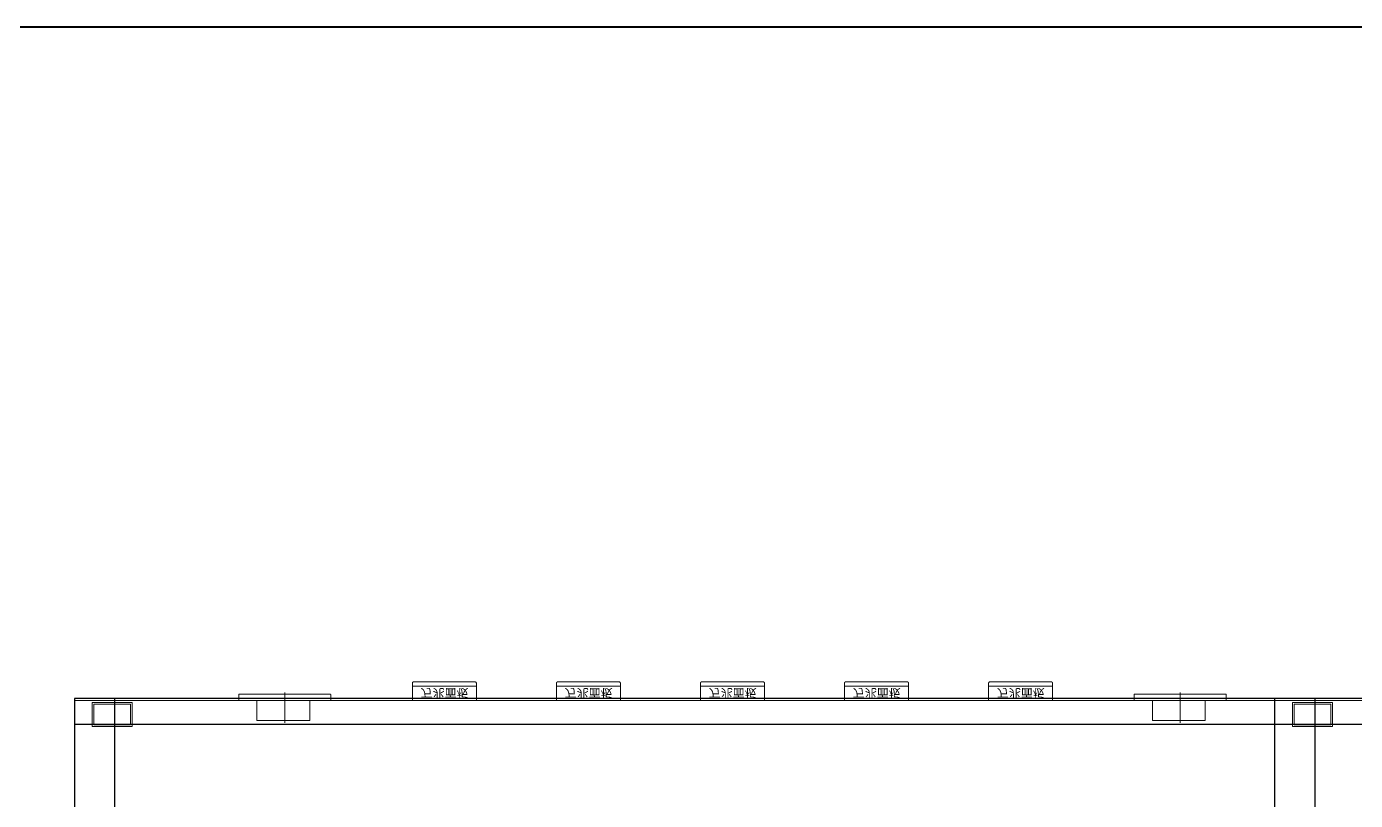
# Model space of a CAD drawing. Extents: x 539033 to 804858, y 468425 to 1263560.
# Drawn here: x 739265 to 740926, y 492172 to 493138 of the extents above; entities that cross this region are included whole.
import ezdxf

# ---------------------------------------------------------------- set-up
doc = ezdxf.new("R2010")
doc.units = 0
doc.header["$LTSCALE"] = 1000
doc.header["$MEASUREMENT"] = 0
for name, pattern in [('0', [0, 0]), ('ACAD_ISO02W100', [15, 12, -3]), ('ACAD_ISO05W100', [33, 24, -3, 0, -3, 0, -3]), ('ACAD_ISO10W100', [18.5, 12, -3, 0.5, -3])]:
    doc.linetypes.add(name, pattern=pattern)
doc.layers.add('5剖面线层', color=2, linetype='CONTINUOUS')
doc.layers.add('柱子', color=7, linetype='CONTINUOUS')
for name, color, linetype, lineweight in [('中心线', 1, 'ACAD_ISO10W100', 15), ('双点划线', 7, 'ACAD_ISO05W100', 15), ('粗实线', 7, '0', 30), ('虚线', 6, 'ACAD_ISO02W100', 18)]:
    doc.layers.add(name, color=color, linetype=linetype, lineweight=lineweight)
doc.styles.add('标准', font='', dxfattribs={"width": 0.667})
doc.styles.get('标准').set_extended_font_data('FangSong_GB2312')

# ---------------------------------------------------------------- blocks, each defined once
blk = doc.blocks.new('A$C6194237F')
at = {"layer": '虚线', "color": 2, "ltscale": 100}
for points in [[(0, 0), (50, 0), (50, 30), (0, 30)], [(2, 2), (48, 2), (48, 28), (2, 28)]]:
    blk.add_lwpolyline(points, close=True, dxfattribs=at)
blk = doc.blocks.new('A$C79CB2A9E')
at = {"layer": '中心线', "color": 1, "ltscale": 100}
blk.add_line((57.5, 0), (57.5, 38), dxfattribs=at)
at = {"layer": '双点划线', "color": 4, "ltscale": 100}
blk.add_lwpolyline([(22.7, 35), (22.7, 10), (88.7, 10), (88.7, 35)], close=True, dxfattribs=at)
blk.add_lwpolyline([(0.5, 2), (114.5, 2, 0.414214), (115, 2.5), (115, 10), (0, 10), (0, 2.5, 0.414214)], format="xyb", close=True, dxfattribs=at)
blk = doc.blocks.new('A$C5FBC7258')
at = {"layer": '双点划线', "color": 4, "ltscale": 100}
for p, q in [((80, 23.5), (0, 23.5)), ((80, 5.5), (0, 5.5))]:
    blk.add_line(p, q, dxfattribs=at)
blk.add_lwpolyline([(0, 23.5), (0, 2, 0.414214), (2, 0), (78, 0, 0.414214), (80, 2), (80, 23.5)], format="xyb", dxfattribs=at)
at = {"layer": '双点划线', "color": 4, "ltscale": 100, "insert": (10.3, 7.6), "char_height": 10, "width": 252.838, "attachment_point": 7, "style": '标准'}
blk.add_mtext('{\\W1.1;万兆面板}', dxfattribs=at)

msp = doc.modelspace()

# ---------------------------------------------------------------- linework, layer by layer
at = {"layer": '5剖面线层', "color": 5, "lineweight": 40, "ltscale": 100}
msp.add_lwpolyline([(726513.9, 493138), (747045.5, 493138), (747045.5, 490589.2), (726513.9, 490589.2)], close=True, dxfattribs=at)
at = {"layer": '柱子', "color": 2, "lineweight": 25, "ltscale": 100}
msp.add_line((697103.2, 493138.1), (747045.5, 493137.8), dxfattribs=at)
at = {"layer": '粗实线', "color": 0, "ltscale": 100}
for p, q in [((742475.2, 492299), (739325.2, 492299)), ((739325.2, 492299), (739325.2, 491864.8)), ((739375.2, 492299), (739375.2, 491864.8)), ((740825, 492299), (740825, 491864.8)), ((740875, 492299), (740875, 491864.8)), ((742475.2, 492266.6), (739325.2, 492266.5))]:
    msp.add_line(p, q, dxfattribs=at)
at = {"layer": '虚线', "color": 2, "ltscale": 100}
msp.add_line((742475.2, 492296.5), (739325.2, 492296.5), dxfattribs=at)

# ---------------------------------------------------------------- block references
at = {"layer": '粗实线', "color": 0, "ltscale": 100, "xscale": -1, "rotation": 180}
for name, p in [('A$C5FBC7258', (739747.5, 492320)), ('A$C5FBC7258', (739927.5, 492320)), ('A$C5FBC7258', (740107.5, 492320)), ('A$C5FBC7258', (740287.5, 492320)), ('A$C5FBC7258', (740467.5, 492320)), ('A$C79CB2A9E', (739530.5, 492306.5)), ('A$C79CB2A9E', (740649.5, 492306.5))]:
    msp.add_blockref(name, p, dxfattribs=at)
at = {"layer": '粗实线', "color": 0, "ltscale": 100}
for p in [(739347.5, 492264), (740847.3, 492264)]:
    msp.add_blockref('A$C6194237F', p, dxfattribs=at)

doc.saveas('drawing.dxf')
